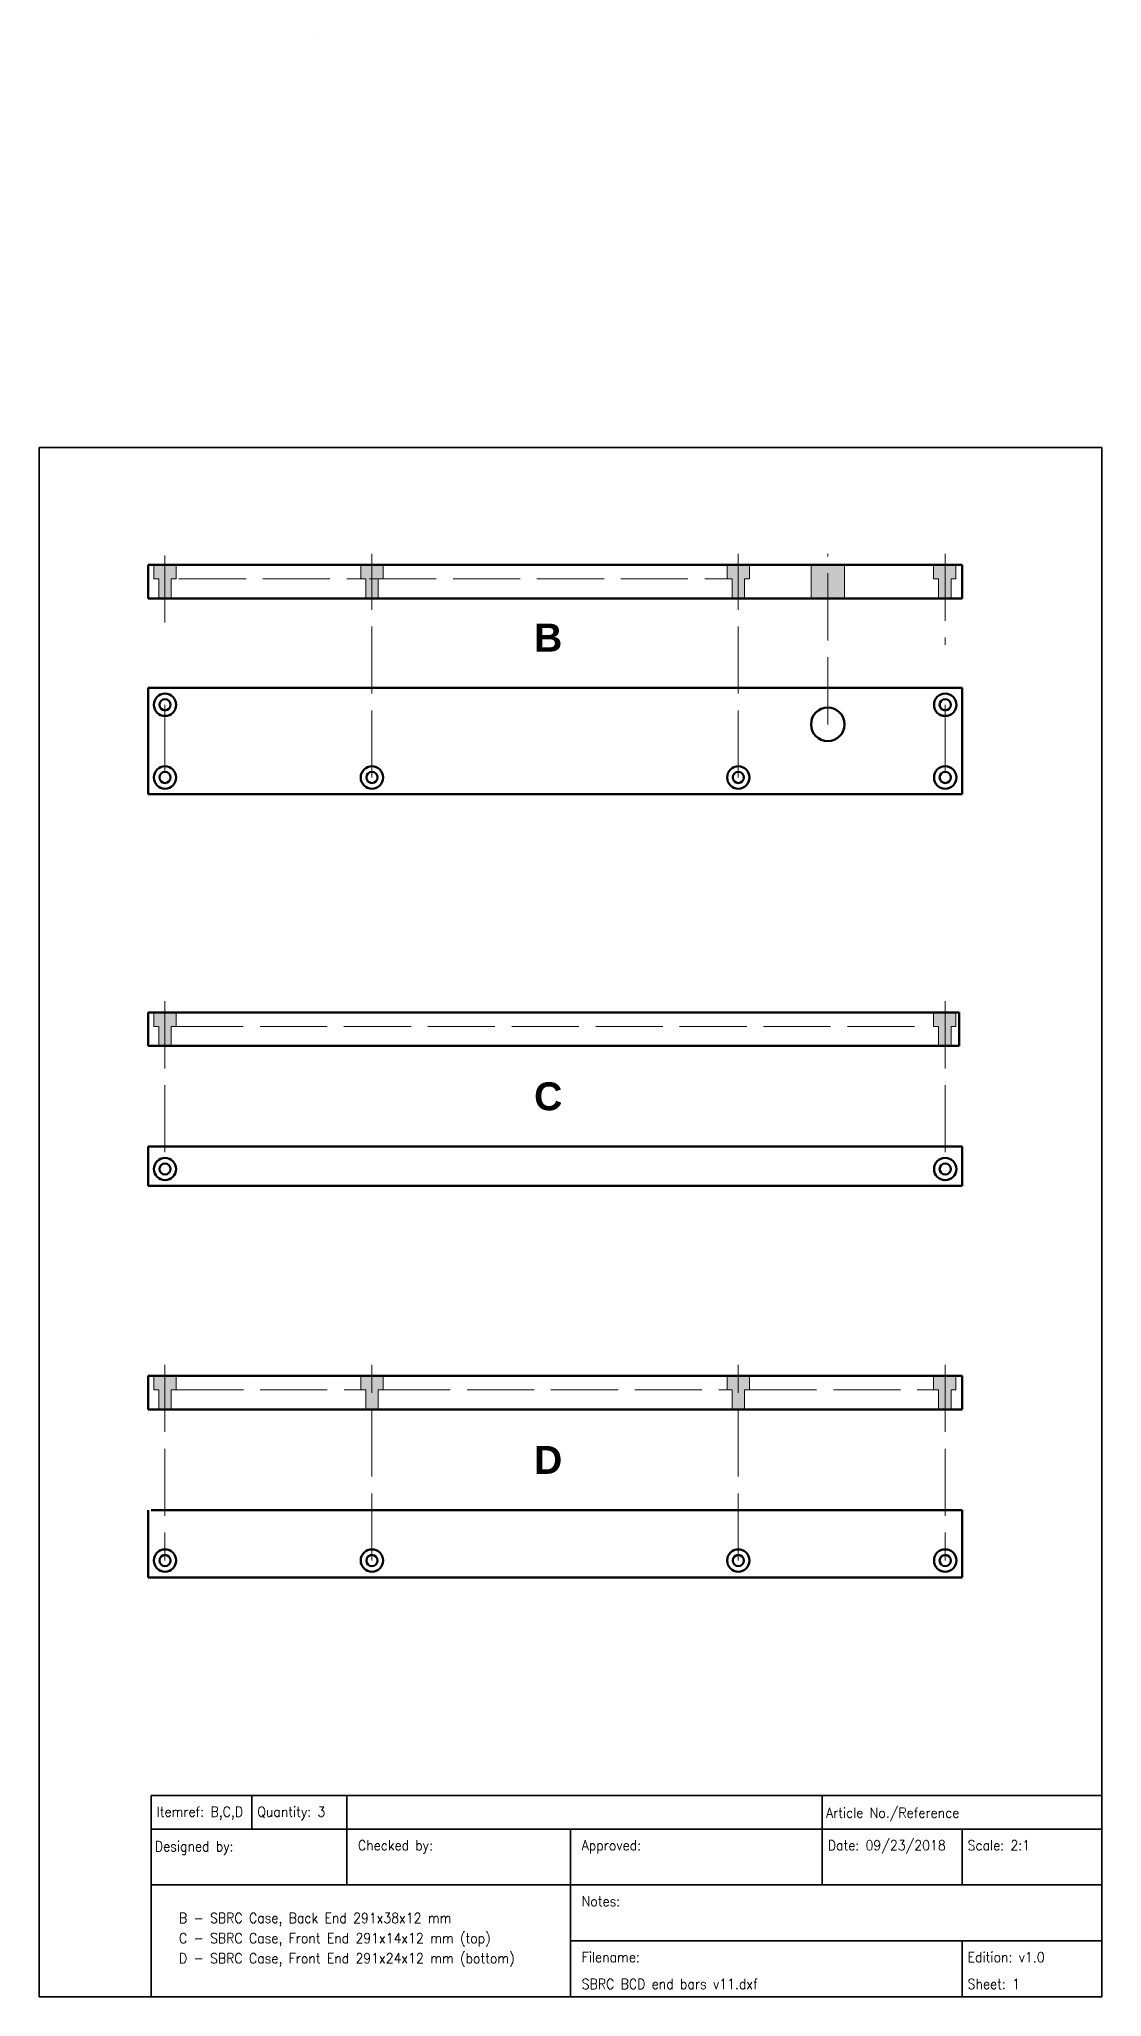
# Model space of a CAD drawing. Header units: millimetres. Extents: x 10 to 200, y 10 to 360.
import ezdxf

# ---------------------------------------------------------------- set-up
doc = ezdxf.new("R2010")
doc.units = ezdxf.units.MM
doc.linetypes.add('ACAD_ISO02W100', pattern=[15, 12, -3])
for name, color, linetype, lineweight, true_color in [('0 ... Background', 18, 'Continuous', 35, 0x000000), ('0 ... Dimensions', 18, 'Continuous', 9, 0x000000), ('0 ... Numbering', 18, 'Continuous', 70, 0x000000), ('bore', 18, 'Continuous', 13, 0x000000), ('Box Hatch', 9, 'Continuous', 25, 0xc0c0c0), ('construction', 18, 'ACAD_ISO02W100', 13, 0x000000), ('END_PANEL_295X45', 18, 'Continuous', 50, 0x000000), ('fill', 9, 'Continuous', 13, 0xc0c0c0), ('Frame', 18, 'Continuous', 50, 0x000000)]:
    doc.layers.add(name, color=color, linetype=linetype, lineweight=lineweight, true_color=true_color)
doc.styles.add('textstyle11', font='Standard')
doc.styles.add('textstyle12', font='Standard')
doc.styles.add('textstyle14', font='Standard')
doc.styles.add('textstyle15', font='Standard')
doc.styles.add('textstyle16', font='Standard')
doc.styles.add('textstyle17', font='Standard')
doc.styles.add('textstyle18', font='Standard')
doc.styles.add('textstyle19', font='Standard')
doc.styles.add('textstyle20', font='Standard')
doc.styles.add('textstyle21', font='Standard')
doc.styles.add('textstyle23', font='Standard')
doc.styles.add('textstyle24', font='')
doc.styles.add('textstyle25', font='')
doc.styles.add('textstyle26', font='')
doc.styles.add('textstyle27', font='Standard')
doc.styles.get('textstyle24').set_extended_font_data('Arial', bold=True)
doc.styles.get('textstyle25').set_extended_font_data('Arial', bold=True)
doc.styles.get('textstyle26').set_extended_font_data('Arial', bold=True)

msp = doc.modelspace()

# ---------------------------------------------------------------- hatches: boundary and pattern name
at = {"layer": 'Box Hatch'}
for points in [[(31.38, 260), (33.62, 260), (33.62, 263.5), (34.5, 263.5), (34.5, 266), (30.5, 266), (30.5, 263.5), (31.38, 263.5)], [(68.38, 260), (70.62, 260), (70.62, 263.5), (71.5, 263.5), (71.5, 266), (67.5, 266), (67.5, 263.5), (68.38, 263.5)], [(133.88, 260), (136.12, 260), (136.12, 263.5), (137, 263.5), (137, 266), (133, 266), (133, 263.5), (133.88, 263.5)], [(170.78, 260), (173.03, 260), (173.03, 263.5), (173.9, 263.5), (173.9, 266), (169.9, 266), (169.9, 263.5), (170.78, 263.5)], [(31.38, 180), (33.62, 180), (33.62, 183.5), (34.5, 183.5), (34.5, 186), (30.5, 186), (30.5, 183.5), (31.38, 183.5)], [(170.78, 180), (173.03, 180), (173.03, 183.5), (173.9, 183.5), (173.9, 186), (169.9, 186), (169.9, 183.5), (170.78, 183.5)], [(31.38, 115), (33.63, 115), (33.63, 118.5), (34.51, 118.5), (34.51, 121), (30.51, 121), (30.51, 118.5), (31.38, 118.5)], [(68.38, 115), (70.63, 115), (70.63, 118.5), (71.51, 118.5), (71.51, 121), (67.51, 121), (67.51, 118.5), (68.38, 118.5)], [(133.88, 115), (136.12, 115), (136.12, 118.5), (137, 118.5), (137, 121), (133, 121), (133, 118.5), (133.88, 118.5)], [(170.78, 115), (173.03, 115), (173.03, 118.5), (173.9, 118.5), (173.9, 121), (169.9, 121), (169.9, 118.5), (170.78, 118.5)]]:
    msp.add_hatch(color=256, dxfattribs=at).paths.add_polyline_path(points, flags=0)
at = {"layer": 'fill'}
msp.add_hatch(color=256, dxfattribs=at).paths.add_polyline_path([(148, 260), (154, 260), (154, 266), (148, 266)], flags=0)

# ---------------------------------------------------------------- linework, layer by layer
at = {"layer": '0 ... Background', "linetype": 'Continuous'}
for p, q in [((200, 287), (10, 287)), ((10, 287), (10, 10)), ((200, 10), (200, 287)), ((30, 46), (200, 46)), ((30, 40), (30, 46)), ((48, 40), (48, 46)), ((65, 40), (65, 46)), ((150, 40), (150, 46)), ((30, 40), (200, 40)), ((30, 10), (30, 40)), ((65, 30), (65, 40)), ((105, 30), (105, 40)), ((150, 30), (150, 40)), ((175, 30), (175, 40)), ((30, 30), (200, 30)), ((105, 10), (105, 30)), ((105, 20), (200, 20)), ((175, 10), (175, 20)), ((105, 10), (105, 15)), ((10, 10), (200, 10))]:
    msp.add_line(p, q, dxfattribs=at)
at = {"layer": '0 ... Dimensions'}
msp.add_line((60, 360), (60, 360), dxfattribs=at)
at = {"layer": 'bore'}
for p, q in [((30.5, 266), (30.5, 263.5)), ((34.5, 266), (34.5, 263.5)), ((67.5, 266), (67.5, 263.5)), ((71.5, 266), (71.5, 263.5)), ((133, 266), (133, 263.5)), ((137, 266), (137, 263.5)), ((148, 260), (148, 266)), ((154, 260), (154, 266)), ((169.9, 266), (169.9, 263.5)), ((173.9, 266), (173.9, 263.5)), ((30.5, 263.5), (31.38, 263.5)), ((31.38, 260), (31.38, 263.5)), ((33.62, 260), (33.62, 263.5)), ((33.62, 263.5), (34.5, 263.5)), ((67.5, 263.5), (68.38, 263.5)), ((68.38, 260), (68.38, 263.5)), ((70.62, 260), (70.62, 263.5)), ((70.62, 263.5), (71.5, 263.5)), ((133, 263.5), (133.88, 263.5)), ((133.88, 260), (133.88, 263.5)), ((136.12, 260), (136.12, 263.5)), ((136.12, 263.5), (137, 263.5)), ((169.9, 263.5), (170.78, 263.5)), ((170.78, 260), (170.78, 263.5)), ((173.03, 260), (173.03, 263.5)), ((173.03, 263.5), (173.9, 263.5)), ((30.5, 186), (30.5, 183.5)), ((34.5, 186), (34.5, 183.5)), ((169.9, 186), (169.9, 183.5)), ((173.9, 186), (173.9, 183.5)), ((30.5, 183.5), (31.38, 183.5)), ((31.38, 180), (31.38, 183.5)), ((33.62, 180), (33.62, 183.5)), ((33.62, 183.5), (34.5, 183.5)), ((169.9, 183.5), (170.78, 183.5)), ((170.78, 180), (170.78, 183.5)), ((173.03, 180), (173.03, 183.5)), ((173.03, 183.5), (173.9, 183.5)), ((30.51, 121), (30.51, 118.5)), ((34.51, 121), (34.51, 118.5)), ((67.51, 121), (67.51, 118.5)), ((71.51, 121), (71.51, 118.5)), ((133, 121, 0.62), (133, 118.5, 0.62)), ((137, 121, 0.62), (137, 118.5, 0.62)), ((169.9, 121), (169.9, 118.5)), ((173.9, 121), (173.9, 118.5)), ((30.51, 118.5), (31.38, 118.5)), ((31.38, 115), (31.38, 118.5)), ((33.63, 115), (33.63, 118.5)), ((33.63, 118.5), (34.51, 118.5)), ((67.51, 118.5), (68.38, 118.5)), ((68.38, 115), (68.38, 118.5)), ((70.63, 115), (70.63, 118.5)), ((70.63, 118.5), (71.51, 118.5)), ((133, 118.5, 0.62), (133.88, 118.5, 0.62)), ((133.88, 115, 0.62), (133.88, 118.5, 0.62)), ((136.12, 115, 0.62), (136.12, 118.5, 0.62)), ((136.12, 118.5, 0.62), (137, 118.5, 0.62)), ((169.9, 118.5), (170.78, 118.5)), ((170.78, 115), (170.78, 118.5)), ((173.03, 115), (173.03, 118.5)), ((173.03, 118.5), (173.9, 118.5))]:
    msp.add_line(p, q, dxfattribs=at)
at = {"layer": 'construction'}
for p, q in [((32.5, 267.7, 1.25), (32.5, 252.7)), ((69.5, 228), (69.5, 268)), ((135, 228), (135, 268)), ((151, 237.5, 1.29), (151, 268, 0.04)), ((172, 268), (172, 251.7)), ((35, 263.5), (68, 263.5)), ((69, 263.5), (133, 263.5)), ((32.5, 241, -0.09), (32.5, 228, -1.25)), ((171.99, 241, -1.2), (172, 228, -1.25)), ((32.5, 188), (32.5, 158)), ((172, 188), (172, 158)), ((34.5, 183.5), (169.4, 183.5)), ((32.5, 123), (32.5, 88)), ((69.5, 88, -0.62), (69.5, 123, -0.62)), ((135, 88), (135, 123)), ((172, 123), (172, 88)), ((34.51, 118.5), (68, 118.5, 0.62)), ((71.51, 118.5), (133, 118.5, 0.62)), ((137, 118.5, 0.62), (169.9, 118.5))]:
    msp.add_line(p, q, dxfattribs=at)
at = {"layer": 'END_PANEL_295X45'}
for p, q in [((29.5, 260), (29.5, 266)), ((29.5, 266), (30.5, 266)), ((34.5, 266), (67.5, 266)), ((71.5, 266), (133, 266)), ((137, 266), (148, 266)), ((148, 266, 0.51), (154, 266, 0.56)), ((154, 266, 0.56), (169.9, 266)), ((173.9, 266), (175, 266)), ((175, 260), (175, 266)), ((29.5, 260), (68.38, 260)), ((29.5, 260), (31.38, 260)), ((70.62, 260), (133.88, 260)), ((136.12, 260), (148, 260)), ((148, 260), (154, 260)), ((154, 260), (170.78, 260)), ((173.06, 260), (175, 260)), ((29.5, 225), (29.5, 244)), ((29.5, 244), (175, 244)), ((175, 225), (175, 244)), ((29.5, 225), (175, 225)), ((29.5, 180), (29.5, 186)), ((29.5, 186), (30.5, 186)), ((34.5, 186), (169.4, 186)), ((173.4, 186), (174.5, 186)), ((174.5, 180), (174.5, 186)), ((29.5, 180), (31.38, 180)), ((33.62, 180), (170.28, 180)), ((172.56, 180), (174.5, 180)), ((29.5, 155), (29.5, 162)), ((29.5, 162), (175, 162)), ((175, 155), (175, 162)), ((29.5, 155), (175, 155)), ((29.5, 115), (29.5, 121)), ((29.51, 121), (30.51, 121)), ((71.51, 121), (133, 121, 0.62)), ((137, 121, 0.62), (169.9, 121)), ((173.9, 121), (175, 121)), ((175, 115), (175, 121)), ((29.5, 115), (31.38, 115)), ((33.64, 115, -0.62), (68.38, 115)), ((70.63, 115), (133.88, 115, 0.62)), ((136.12, 115, 0.62), (170.78, 115)), ((173.06, 115), (175, 115)), ((29.5, 85), (29.5, 97)), ((30, 97), (175, 97)), ((175, 85), (175, 97)), ((29.5, 85), (175, 85))]:
    msp.add_line(p, q, dxfattribs=at)
for centre, radius in [((32.5, 241, -1.27), 2), ((32.5, 241, -1.27), 1), ((172, 241, -1.33), 2), ((172, 241, -1.33), 1), ((151, 237.5, 1.25), 3), ((32.5, 228, -1.25), 2), ((32.5, 228, -1.25), 1), ((69.5, 228), 2), ((69.5, 228), 1), ((135, 228), 2), ((135, 228), 1), ((172, 228, -1.25), 2), ((172, 228, -1.25), 1), ((32.5, 158, -1.25), 2), ((32.5, 158, -1.25), 1), ((172, 158, -1.25), 2), ((172, 158, -1.25), 1), ((32.5, 88, -1.25), 2), ((32.5, 88, -1.25), 1), ((69.5, 88), 2), ((69.5, 88), 1), ((135, 88), 2), ((135, 88), 1), ((172, 88, -1.25), 2), ((172, 88, -1.25), 1)]:
    msp.add_circle(centre, radius, dxfattribs=at)
at = {"layer": 'Frame'}
for p, q in [((30.5, 266), (34.5, 266)), ((67.5, 266), (71.5, 266)), ((133, 266), (137, 266)), ((169.9, 266), (173.9, 266)), ((31.38, 260), (33.62, 260)), ((68.38, 260), (70.62, 260)), ((133.88, 260), (136.12, 260)), ((170.78, 260), (173.03, 260)), ((30.5, 186), (34.5, 186)), ((169.4, 186), (173.4, 186)), ((31.38, 180), (33.62, 180)), ((170.28, 180), (172.53, 180)), ((30.51, 121), (34.51, 121)), ((34.51, 121, -0.62), (67.51, 121)), ((67.51, 121), (71.51, 121)), ((133, 121, 0.62), (137, 121, 0.62)), ((169.9, 121), (173.9, 121)), ((31.38, 115), (33.63, 115)), ((68.38, 115), (70.63, 115)), ((133.88, 115, 0.62), (136.12, 115, 0.62)), ((170.78, 115), (173.03, 115))]:
    msp.add_line(p, q, dxfattribs=at)

# ---------------------------------------------------------------- texts
at = {"layer": '0 ... Background', "linetype": 'Continuous', "lineweight": 25, "char_height": 1.8, "width": 100, "attachment_point": 1}
for s, insert, style in [('Itemref: B,C,D', (31, 44), 'textstyle11'), ('Quantity: 3', (49, 44), 'textstyle12'), ('Article No./Reference', (150.69, 43.81), 'textstyle14'), ('Designed by:', (30.69, 37.81), 'textstyle15'), ('Checked by:', (67, 38), 'textstyle16'), ('Approved:\\P\\P', (107, 38), 'textstyle17'), ('Date: 09/23/2018', (151, 38), 'textstyle19'), ('Scale: 2:1', (176, 38), 'textstyle20')]:
    msp.add_mtext(s, dxfattribs=dict(at, insert=insert, style=style))
at = {"layer": '0 ... Background', "linetype": 'Continuous', "lineweight": 25, "char_height": 1.8, "attachment_point": 1, "line_spacing_factor": 0.8}
for s, insert, width, style in [('Notes:', (107, 28), 200, 'textstyle23'), ('Filename:\\P\\PSBRC BCD end bars v11.dxf', (107, 18), 100, 'textstyle18'), ('Edition: v1.0\\P\\PSheet: 1', (176, 18), 100, 'textstyle21')]:
    msp.add_mtext(s, dxfattribs=dict(at, insert=insert, width=width, style=style))
at = {"layer": '0 ... Background', "lineweight": 25, "insert": (35, 25), "char_height": 1.8, "attachment_point": 1, "line_spacing_factor": 1.2, "style": 'textstyle27'}
msp.add_mtext('B - SBRC Case, Back End 291x38x12 mm \\PC - SBRC Case, Front End 291x14x12 mm (top)\\PD - SBRC Case, Front End 291x24x12 mm (bottom)', dxfattribs=at)
at = {"layer": '0 ... Numbering', "char_height": 5, "attachment_point": 1}
for s, insert, style in [('B', (98.49, 255.5), 'textstyle26'), ('C', (98.49, 173.5), 'textstyle24'), ('D', (98.49, 108.5), 'textstyle25')]:
    msp.add_mtext(s, dxfattribs=dict(at, insert=insert, style=style))

doc.saveas('drawing.dxf')
